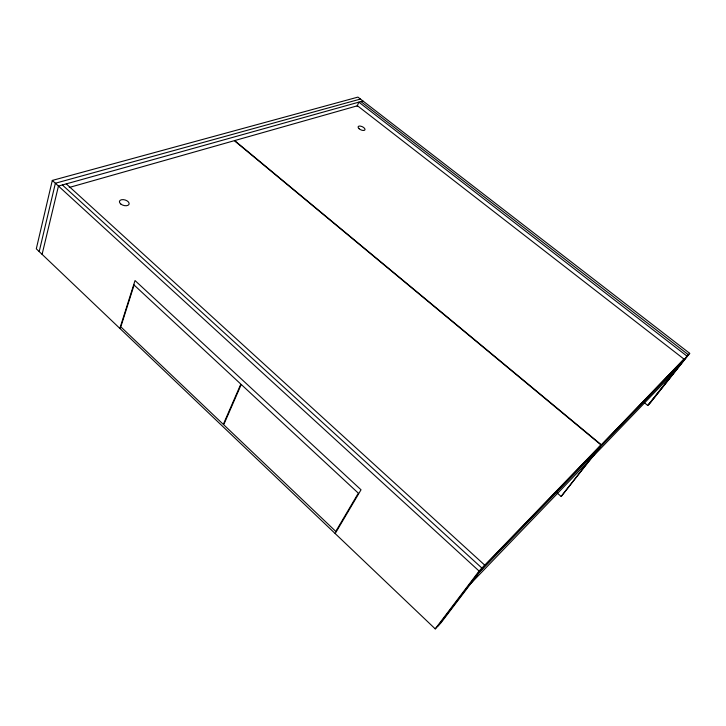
<?xml version="1.0" encoding="UTF-8"?>
<svg xmlns="http://www.w3.org/2000/svg" width="726" height="726" viewBox="0 0 726 726"><rect width="100%" height="100%" fill="white"/><g stroke="black" fill="none" stroke-linecap="round" stroke-linejoin="round"><path stroke-width="1.09" d="M644.216 402.621L647.746 405.462L650.56 402.503L689.7 353.335L357.927 97.112L52.299 180.429L36.3 248.818L435.237 628.888L440.945 622.89L484.787 565.182L66.266 183.869M39.195 251.577L55.376 183.242L360.441 99.054M42.099 254.345L58.452 186.056L362.955 100.996M119.854 328.424L135.027 280.554L361.022 489.787L335.176 533.565M357.092 106.232L358.853 102.139L687.005 356.121L689.7 353.335M435.237 628.888L479.096 571.053L600.974 444.92L234.335 140.672L69.26 187.462M438.105 625.876L481.955 568.104L62.372 184.958M601.192 444.702L234.643 140.581L357.464 105.769L684.01 359.107L480.149 570.5M556.887 492.791L561.171 496.484L597.97 449.448M599.867 447.479L561.171 496.484M684.01 359.107L598.877 447.67M647.746 405.462L687.005 356.121M649.162 403.974L688.357 354.724L360.913 101.567M471.011 583.314L674.817 371.44M479.251 572.46L682.131 362.247M52.299 180.429L479.096 571.053M134.083 285.028L120.815 326.836L223.318 424.374L240.832 384.099L134.083 285.028M241.241 384.481L223.708 424.746L335.784 531.405L358.335 493.163L241.241 384.481M120.734 203.97A5.018 2.831 16.7 0 0 128.956 204.451A5.018 2.831 16.7 0 0 123.175 199.623A5.018 2.831 16.7 0 0 120.734 203.97M359.161 128.774A3.73 1.724 24.8 0 0 364.915 129.872A3.73 1.724 24.8 0 0 360.586 126.142A3.73 1.724 24.8 0 0 359.161 128.774"/></g></svg>
